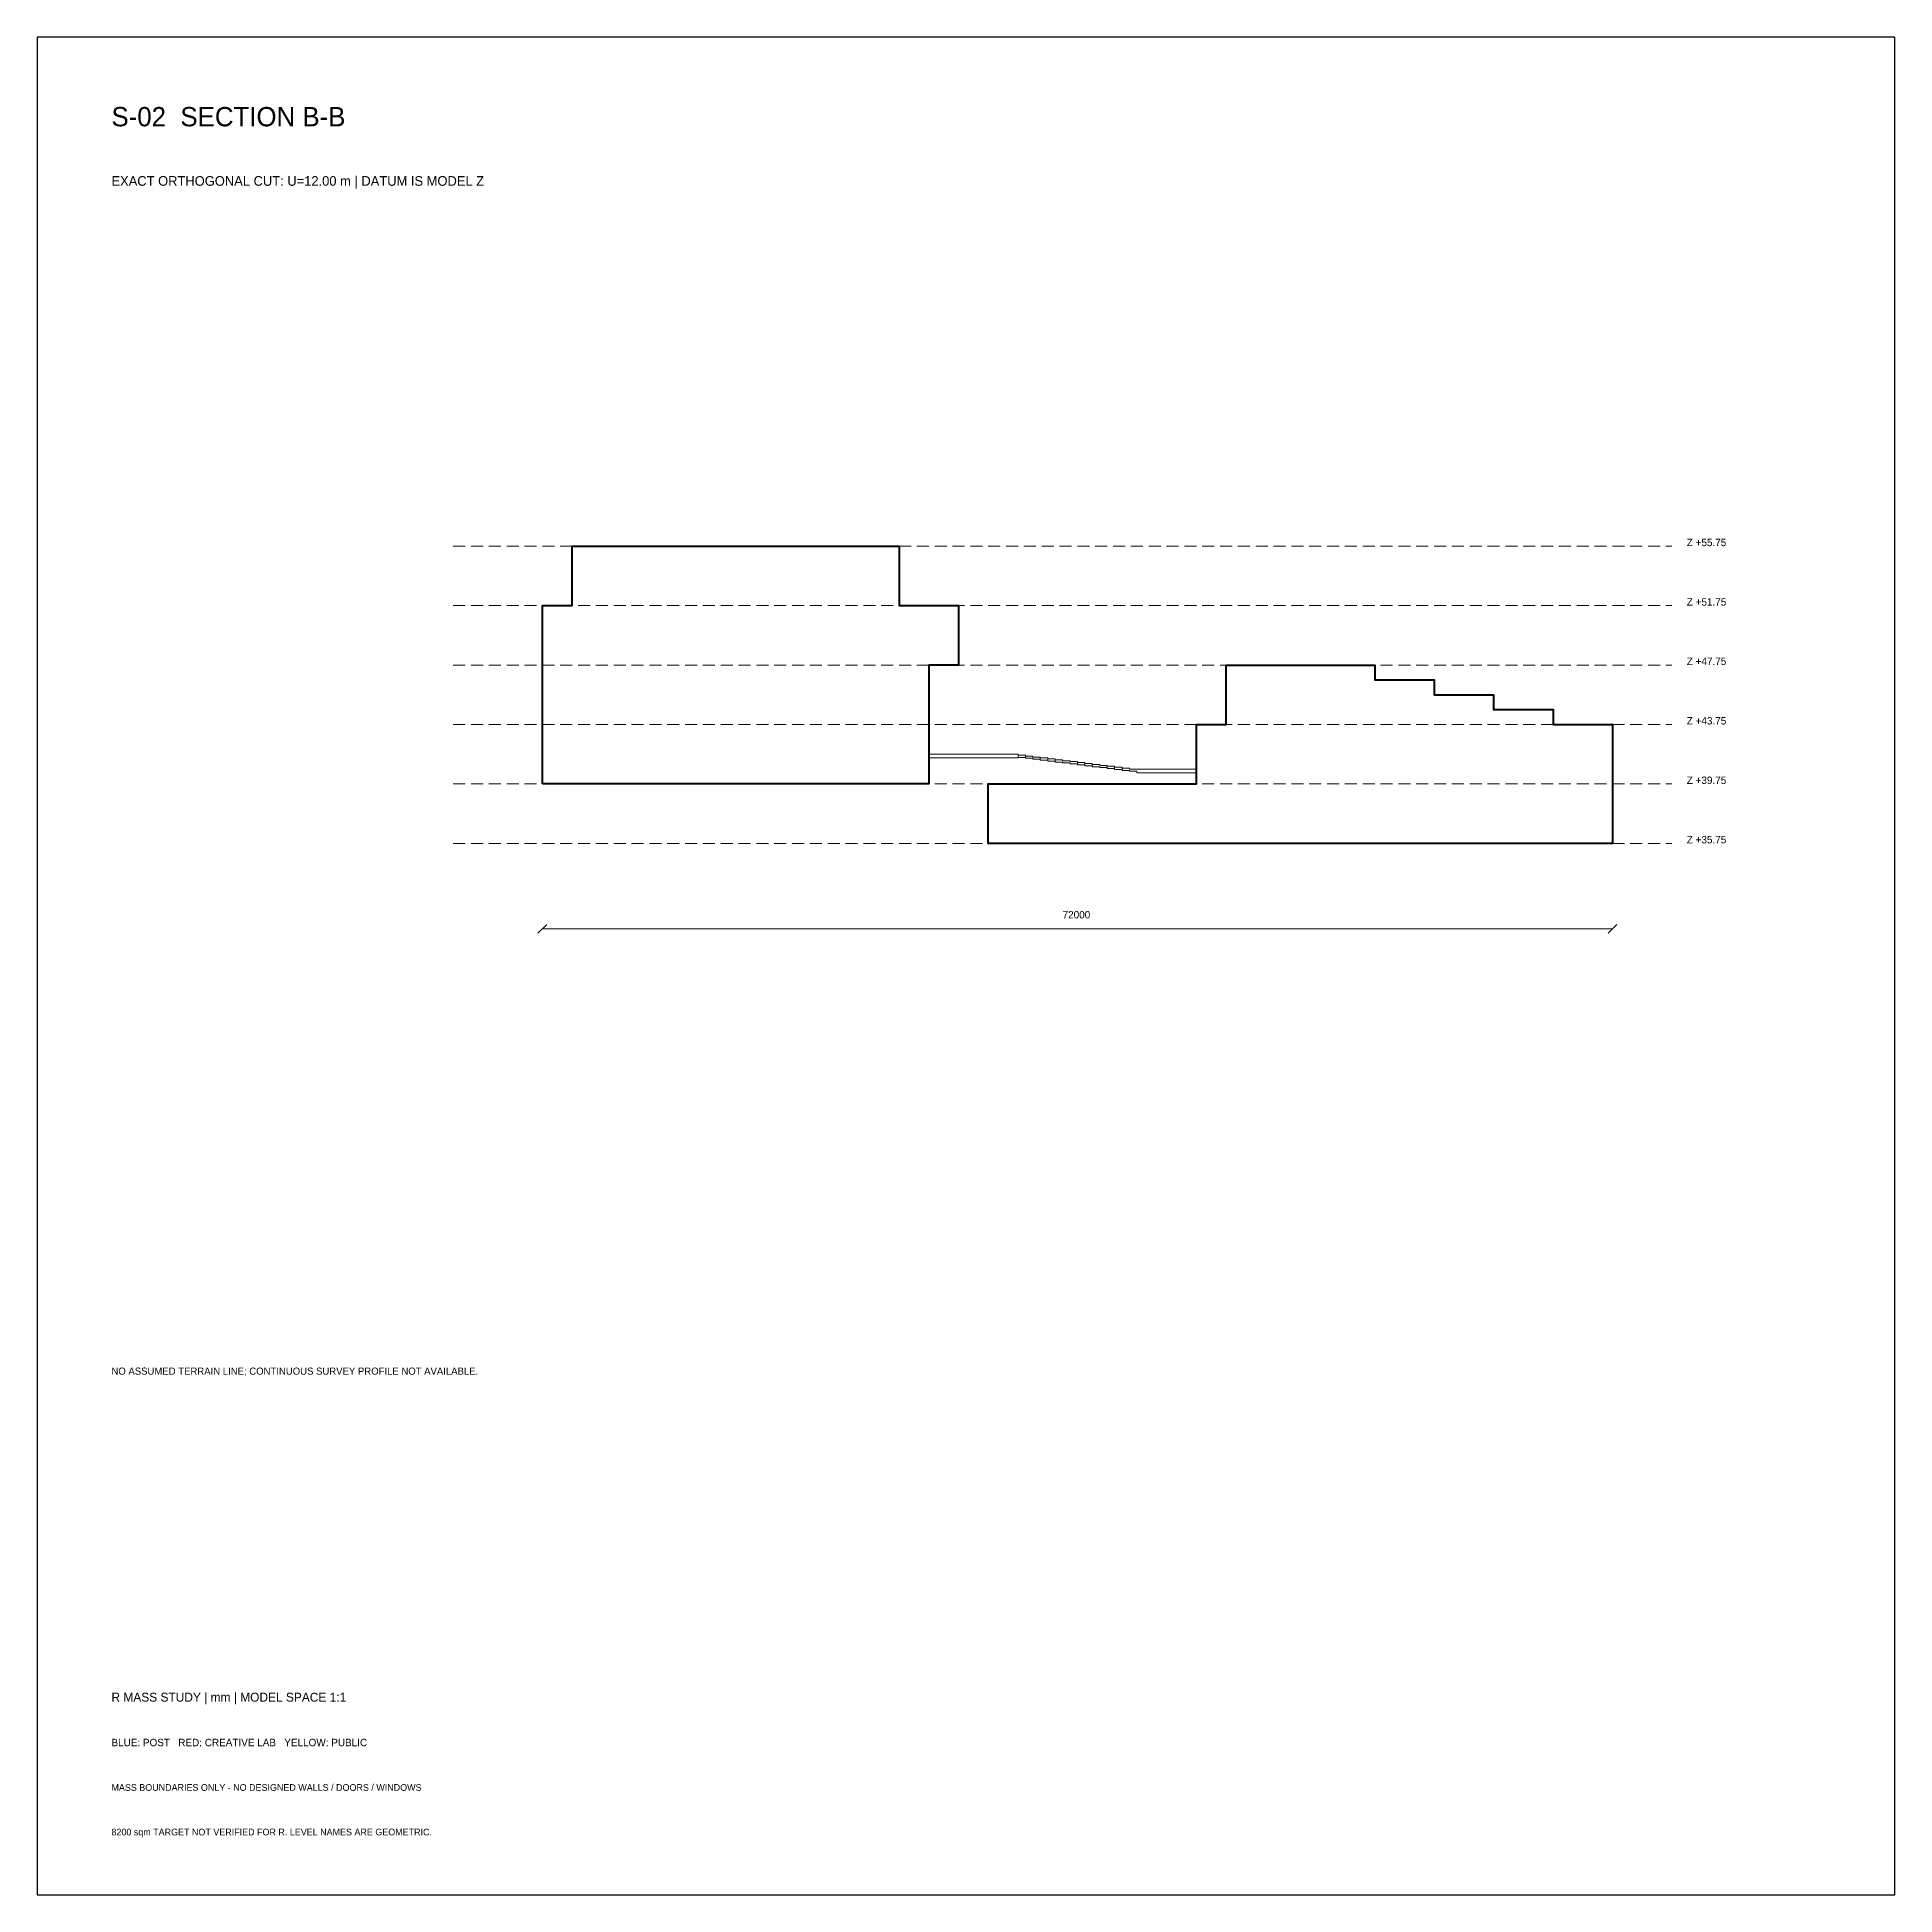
# Model space of a CAD drawing. Header units: millimetres. Extents: x -33468 to 375000, y -515000 to 30000.
# Drawn here: x 110000 to 235000, y -375000 to -250000 of the extents above; entities that cross this region are included whole.
import ezdxf

# ---------------------------------------------------------------- set-up
doc = ezdxf.new("R2010")
doc.units = ezdxf.units.MM
doc.linetypes.add('R_DASHED', pattern=[1200, 800, -400])
for name, color, linetype, lineweight in [('DATUM', 8, 'R_DASHED', 13), ('DIM', 7, 'Continuous', 13), ('FRAME', 7, 'Continuous', 25), ('LAB', 1, 'Continuous', 40), ('POST', 5, 'Continuous', 40), ('PUBLIC', 2, 'Continuous', 18), ('TEXT', 7, 'Continuous', 18)]:
    doc.layers.add(name, color=color, linetype=linetype, lineweight=lineweight)

msp = doc.modelspace()

# ---------------------------------------------------------------- linework, layer by layer
at = {"layer": 'DATUM'}
for points in [[(138000, -284250), (220000, -284250)], [(138000, -288250), (220000, -288250)], [(138000, -292250), (220000, -292250)], [(138000, -296250), (220000, -296250)], [(138000, -300250), (220000, -300250)], [(138000, -304250), (220000, -304250)]]:
    msp.add_lwpolyline(points, dxfattribs=at)
at = {"layer": 'DIM'}
for points in [[(143700, -310300), (144300, -309700)], [(144000, -310000), (216000, -310000)], [(215700, -310300), (216300, -309700)]]:
    msp.add_lwpolyline(points, dxfattribs=at)
at = {"layer": 'FRAME'}
msp.add_lwpolyline([(110000, -375000), (235000, -375000), (235000, -250000), (110000, -250000)], close=True, dxfattribs=at)
at = {"layer": 'LAB'}
msp.add_lwpolyline([(144000, -300250), (144000, -296250), (144000, -296250), (144000, -292250), (144000, -292250), (144000, -288250), (146000, -288250), (146000, -284250), (168000, -284250), (168000, -288250), (172000, -288250), (172000, -292250), (170000, -292250), (170000, -296250), (170000, -296250), (170000, -300250)], close=True, dxfattribs=at)
at = {"layer": 'POST'}
msp.add_lwpolyline([(216000, -304250), (190000, -304250), (190000, -304250), (174000, -304250), (174000, -300250), (188000, -300250), (188000, -296250), (190000, -296250), (190000, -296250), (190000, -292250), (200000, -292250), (200000, -293250), (204000, -293250), (204000, -294250), (208000, -294250), (208000, -295250), (212000, -295250), (212000, -296250), (216000, -296250), (216000, -300250)], close=True, dxfattribs=at)
at = {"layer": 'PUBLIC'}
for points in [[(170000, -298500), (170000, -298250), (176000, -298250), (176000, -298500)], [(176000, -298462), (176000, -298312), (176500, -298312), (176500, -298462)], [(176500, -298375), (177000, -298375), (177000, -298438), (177500, -298438), (177500, -298588), (177000, -298588), (177000, -298525), (176500, -298525)], [(178000, -298650), (177500, -298650), (177500, -298500), (178000, -298500)], [(178500, -298712), (178000, -298712), (178000, -298562), (178500, -298562)], [(179500, -298838), (179000, -298838), (179000, -298775), (178500, -298775), (178500, -298625), (179000, -298625), (179000, -298688), (179500, -298688), (179500, -298750), (180000, -298750), (180000, -298900), (179500, -298900)], [(180000, -298962), (180000, -298812), (180500, -298812), (180500, -298962)], [(180500, -299025), (180500, -298875), (181000, -298875), (181000, -299025)], [(181000, -298938), (181500, -298938), (181500, -299000), (182000, -299000), (182000, -299150), (181500, -299150), (181500, -299088), (181000, -299088)], [(182500, -299212), (182000, -299212), (182000, -299062), (182500, -299062)], [(183000, -299275), (182500, -299275), (182500, -299125), (183000, -299125)], [(184000, -299500), (184000, -299400), (183500, -299400), (183500, -299338), (183000, -299338), (183000, -299188), (183500, -299188), (183500, -299250), (184000, -299250), (184000, -299250), (188000, -299250), (188000, -299500)]]:
    msp.add_lwpolyline(points, close=True, dxfattribs=at)

# ---------------------------------------------------------------- texts
at = {"layer": 'TEXT'}
for s, height, p in [('S-02  SECTION B-B', 1300, (115000, -256000)), ('EXACT ORTHOGONAL CUT: U=12.00 m | DATUM IS MODEL Z', 650, (115000, -260000)), ('Z +55.75', 500, (221000, -284250)), ('Z +51.75', 500, (221000, -288250)), ('Z +47.75', 500, (221000, -292250)), ('Z +43.75', 500, (221000, -296250)), ('Z +39.75', 500, (221000, -300250)), ('Z +35.75', 500, (221000, -304250)), ('72000', 500, (179000, -309300)), ('NO ASSUMED TERRAIN LINE; CONTINUOUS SURVEY PROFILE NOT AVAILABLE.', 480, (115000, -340000)), ('R MASS STUDY | mm | MODEL SPACE 1:1', 600, (115000, -362000)), ('BLUE: POST   RED: CREATIVE LAB   YELLOW: PUBLIC', 500, (115000, -365000)), ('MASS BOUNDARIES ONLY - NO DESIGNED WALLS / DOORS / WINDOWS', 450, (115000, -368000)), ('8200 sqm TARGET NOT VERIFIED FOR R. LEVEL NAMES ARE GEOMETRIC.', 450, (115000, -371000))]:
    msp.add_text(s, height=height, dxfattribs=at).set_placement(p)

doc.saveas('drawing.dxf')
